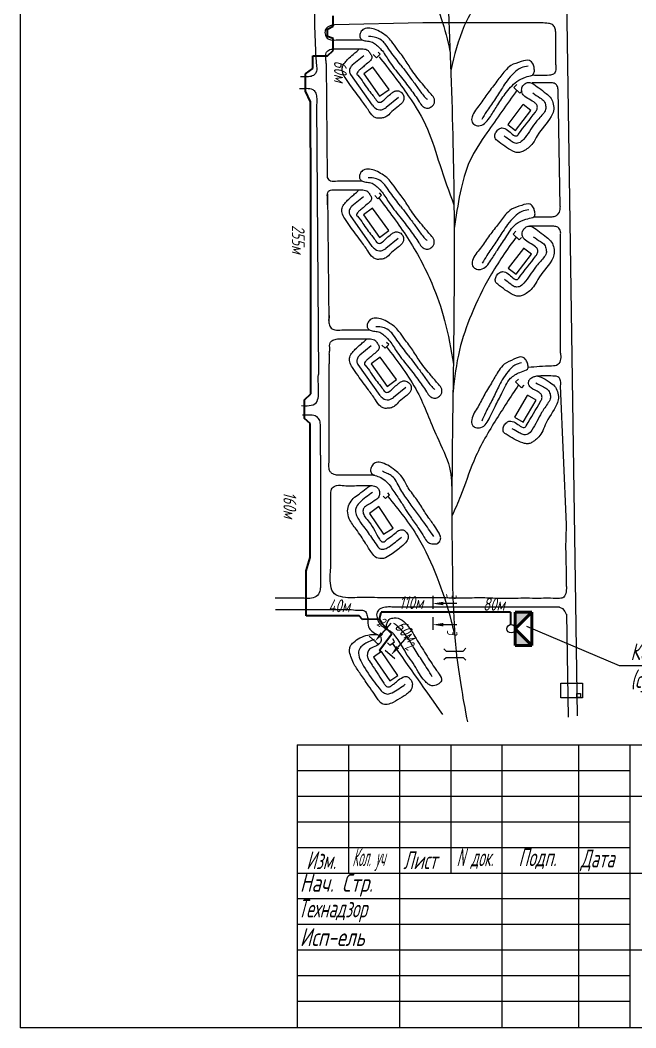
# Model space of a CAD drawing. Header units: millimetres. Extents: x 13096 to 18634, y -492 to 9335.
# Drawn here: x 16588 to 17075, y 902 to 1699 of the extents above; entities that cross this region are included whole.
import ezdxf
from ezdxf import colors
from ezdxf.entities.mleader import LeaderData, LeaderLine
from ezdxf.math import Vec2, Vec3

# ---------------------------------------------------------------- set-up
doc = ezdxf.new("R2010")
doc.units = ezdxf.units.MM
for name, color, linetype, lineweight in [('Линия выноска', 137, 'Continuous', 20), ('Линия связи (Вновь)', 3, 'Continuous', 60), ('Рамка толстая', 7, 'Continuous', 60), ('Строительный', 251, 'Continuous', 13), ('ТаБлица', 253, 'Continuous', 25), ('текст', 7, 'Continuous', 25), ('Щиты пульты (Вновь)', 5, 'Continuous', 50), ('Элемент эл. схем', 7, 'Continuous', 35)]:
    doc.layers.add(name, color=color, linetype=linetype, lineweight=lineweight)
doc.styles.add('Simplex', font='simplex.shx', dxfattribs={"width": 0.7, "oblique": 15})

# ---------------------------------------------------------------- blocks, each defined once
blk = doc.blocks.new('A$C4BB167BF')
at = {"layer": 'Щиты пульты (Вновь)', "true_color": 0xc7c8ca}
h = blk.add_hatch(color=9, dxfattribs=at)
h.paths.add_polyline_path([(0, 3), (0, 0), (3, 3)])
h.paths.add_polyline_path([(6, 3), (3, 3), (6, 0)])
at = {"layer": 'Щиты пульты (Вновь)', "color": 252, "true_color": 0x939598}
for p, q in [((0, 3), (0, 0)), ((6, 3), (0, 3)), ((0, 0), (3, 3)), ((3, 3), (6, 0)), ((6, 0), (6, 3)), ((0, 0), (6, 0))]:
    blk.add_line(p, q, dxfattribs=at)
blk = doc.blocks.new('_None')

msp = doc.modelspace()

# ---------------------------------------------------------------- linework, layer by layer
at = {"color": 18, "lineweight": 20, "true_color": 0x000000}
for p, q in [((17014.9455, 1234.7078), (17017.33537, 1233.53484)), ((17017.33537, 1233.53484), (17019.15046, 1231.11719)), ((17019.15046, 1231.11719), (17019.79634, 1230.16409)), ((17019.79634, 1230.16409), (17020.59295, 1228.62103)), ((16807.45924, 1125.59893), (17556.70924, 1125.59893)), ((16807.45924, 1125.59893), (16807.45924, 902.84893)), ((16847.95924, 1125.59893), (16847.95924, 1024.34893)), ((16888.45924, 1125.59893), (16888.45924, 902.84893)), ((16928.95924, 1125.59893), (16928.95924, 1024.34893)), ((16969.45924, 1125.59893), (16969.45924, 902.84893)), ((17030.20924, 1125.59893), (17030.20924, 902.84893)), ((17070.70924, 1125.59893), (17070.70924, 902.84893)), ((16807.45924, 1105.34893), (17070.70924, 1105.34893)), ((16807.45924, 1085.09893), (17070.70924, 1085.09893)), ((17070.70924, 1085.09893), (17556.70924, 1085.09893)), ((16807.45924, 1064.84893), (17070.70924, 1064.84893)), ((16807.45924, 1044.59893), (17070.70924, 1044.59893)), ((16807.45924, 1024.34893), (17556.70924, 1024.34893)), ((16807.45924, 1004.09893), (17070.70924, 1004.09893)), ((16807.45924, 983.84893), (17070.70924, 983.84893)), ((16807.45924, 963.59893), (17070.70924, 963.59893)), ((17070.70924, 963.59893), (17556.70924, 963.59893)), ((16807.45924, 943.34893), (17070.70924, 943.34893)), ((16807.45924, 923.09893), (17070.70924, 923.09893))]:
    msp.add_line(p, q, dxfattribs=at)
for points in [[(17016.07152, 1174.43143), (17033.11689, 1174.43143), (17033.11689, 1162.76083), (17016.01434, 1162.76083)], [(17028.72652, 1166.1872), (17031.79262, 1166.1872), (17031.79262, 1163.10409), (17028.72652, 1163.10409)]]:
    msp.add_lwpolyline(points, close=True, dxfattribs=at)
at = {"layer": 'Линия связи (Вновь)', "color": 18, "lineweight": 35, "true_color": 0x000000}
for p, q in [((16835.89679, 1693.94079), (16835.89679, 1702.30284)), ((16831.45613, 1691.5798), (16835.89679, 1693.94079)), ((16831.45613, 1685.94085), (16831.45613, 1691.5798)), ((16836.03423, 1684.27478), (16831.45613, 1685.94085)), ((16836.03423, 1674.65831), (16836.03423, 1684.27478)), ((16831.56199, 1670.67574), (16836.03423, 1674.65831)), ((16819.88628, 1670.67574), (16831.56199, 1670.67574)), ((16819.88628, 1660.45144), (16819.88628, 1670.67574)), ((16813.98079, 1656.26095), (16819.88628, 1660.45144)), ((16813.98079, 1642.53646), (16813.98079, 1656.26095)), ((16817.92317, 1634.19645), (16813.98079, 1642.53646)), ((16818.22897, 1561.75732), (16817.92317, 1634.19645)), ((16818.30713, 1403.17085), (16818.22897, 1561.75732)), ((16813.36451, 1398.66537), (16818.30713, 1403.17085)), ((16813.35424, 1383.8657), (16813.36451, 1398.66537)), ((16817.8109, 1379.75), (16813.35424, 1383.8657)), ((16817.76853, 1273.85954), (16817.8109, 1379.75)), ((16814.6639, 1263.18909), (16817.76853, 1273.85954)), ((16814.69895, 1227.61325), (16814.66258, 1263.22952)), ((16856.3933, 1227.63397), (16814.69895, 1227.61325)), ((16859.08747, 1224.91715), (16856.3933, 1227.63397)), ((16872.68556, 1225.09241), (16873.87503, 1230.60593)), ((16976.24799, 1230.60593), (16873.87503, 1230.60593)), ((16976.24799, 1230.60593), (16976.24799, 1220.77531)), ((16872.68556, 1225.09241), (16859.08747, 1224.91715)), ((16875.36621, 1220.92103), (16872.68556, 1225.09241)), ((16882.37302, 1213.46406), (16875.36621, 1220.92103)), ((16872.62529, 1200.55512), (16882.37302, 1213.46406)), ((16873.59421, 1199.09676), (16872.62529, 1200.55512))]:
    msp.add_line(p, q, dxfattribs=at)
at = {"layer": 'Рамка толстая', "color": 18, "lineweight": 20, "true_color": 0x000000}
for p in [(16588.23014, 2235.04559), (17556.85514, 901.92059)]:
    msp.add_line(p, (16588.23014, 901.92059), dxfattribs=at)
at = {"layer": 'Строительный', "color": 18, "lineweight": 20, "true_color": 0x000000}
for p, q in [((17014.44429, 2129.03271), (17028.98539, 1148.73754)), ((16906.86389, 1696.60777), (16837.05568, 1695.01974)), ((16992.97799, 1696.60777), (16906.86389, 1696.60777)), ((17012.11501, 1663.53005), (17012.11501, 1689.32856)), ((16873.10992, 1671.90789), (16871.47312, 1673.54469)), ((16860.19468, 1670.69613), (16851.09486, 1663.24133)), ((16867.71185, 1671.52099), (16870.21743, 1669.0154)), ((16870.21743, 1669.0154), (16873.10992, 1671.90789)), ((16830.40807, 1664.37971), (16831.30485, 1574.30008)), ((16867.18451, 1631.43418), (16849.82077, 1655.83041)), ((16979.01357, 1645.59087), (16981.21181, 1647.84379)), ((16983.66992, 1641.04753), (16979.01357, 1645.59087)), ((16985.56315, 1642.98786), (16983.66992, 1641.04753)), ((16997.27063, 1649.19394), (16993.37111, 1649.19394)), ((17015.44296, 1551.45995), (17013.8679, 1643.86487)), ((16887.62307, 1637.75185), (16877.90252, 1629.81319)), ((16822.87528, 1631.75409), (16824.21475, 1418.60723)), ((16874.17921, 1560.46961), (16872.54241, 1562.10641)), ((16831.4329, 1561.43809), (16832.4416, 1460.11718)), ((16859.93683, 1559.15965), (16850.83701, 1551.70484)), ((16868.78114, 1560.0827), (16871.28672, 1557.57712)), ((16871.28672, 1557.57712), (16874.17921, 1560.46961)), ((16866.92666, 1519.89769), (16849.56292, 1544.29393)), ((17008.28608, 1542.91444), (16994.38273, 1542.91444)), ((16978.34718, 1529.55897), (16980.54541, 1531.81188)), ((17010.58446, 1535.83465), (16991.34079, 1535.83465)), ((16887.36522, 1526.21536), (16877.64467, 1518.2767)), ((16983.00352, 1525.01563), (16978.34718, 1529.55897)), ((16984.89675, 1526.95595), (16983.00352, 1525.01563)), ((17015.88459, 1435.45285), (17015.88459, 1529.04132)), ((16879.88718, 1442.26194), (16878.25038, 1443.89874)), ((16832.69558, 1434.60513), (16832.77192, 1426.93733)), ((16866.0175, 1441.32828), (16856.91768, 1433.87347)), ((16874.48911, 1441.87504), (16876.99469, 1439.36945)), ((16876.99469, 1439.36945), (16879.88718, 1442.26194)), ((16832.77192, 1351.78004), (16832.77192, 1426.93733)), ((16873.00733, 1402.06632), (16855.64358, 1426.46255)), ((16980.30502, 1412.66263), (16982.50326, 1414.91555)), ((16984.96137, 1408.11929), (16980.30502, 1412.66263)), ((16893.44588, 1408.38399), (16883.72533, 1400.44533)), ((16986.8546, 1410.05961), (16984.96137, 1408.11929)), ((17020.6309, 1300.04965), (17015.88459, 1409.53234)), ((16825.78697, 1354.88734), (16825.78697, 1379.15394)), ((16825.78697, 1354.88734), (16825.78697, 1257.86472)), ((16880.61508, 1323.54035), (16877.46234, 1320.3876)), ((16880.61508, 1323.54035), (16879.09168, 1325.06376)), ((16834.00136, 1265.56035), (16834.00136, 1320.31003)), ((16877.46234, 1320.3876), (16875.57707, 1322.27288)), ((16790.30899, 1232.63618), (16850.27877, 1232.63618)), ((17014.9455, 1234.7078), (16882.25384, 1234.7078)), ((17020.6309, 1228.93257), (17021.83192, 1147.55116)), ((16878.85978, 1206.38053), (16880.68263, 1204.55768)), ((16880.68263, 1204.55768), (16884.44741, 1207.16139)), ((16884.44741, 1207.16139), (16883.24685, 1209.46216)), ((16923.5035, 1201.72117), (16925.30671, 1199.91796)), ((16925.30671, 1199.91796), (16938.86309, 1199.91796)), ((16938.86309, 1199.91796), (16941.00166, 1202.05653)), ((16923.5035, 1193.07899), (16925.30671, 1194.8822)), ((16925.30671, 1194.8822), (16938.86309, 1194.8822)), ((16938.86309, 1194.8822), (16941.00166, 1192.74364))]:
    msp.add_line(p, q, dxfattribs=at)
for points in [[(16867.22734, 1661.71026), (16860.3177, 1656.29262), (16872.73757, 1638.55425), (16880.25945, 1643.97188), (16867.22734, 1661.71026)], [(16986.03508, 1631.96735), (16974.08238, 1616.26909), (16980.33783, 1611.50617), (16992.47288, 1627.44393), (16986.21743, 1632.20685)], [(16866.96949, 1550.17377), (16860.05985, 1544.75614), (16872.47972, 1527.01776), (16880.0016, 1532.4354), (16866.96949, 1550.17377)], [(16986.45596, 1518.29384), (16974.50325, 1502.59558), (16980.7587, 1497.83266), (16992.89376, 1513.77042), (16986.63831, 1518.53333)], [(16873.05015, 1432.3424), (16866.14051, 1426.92476), (16878.56038, 1409.18639), (16886.08227, 1414.60402), (16873.05015, 1432.3424)], [(16989.54044, 1401.89693), (16979.52902, 1384.89475), (16986.30405, 1380.9054), (16996.46821, 1398.16696), (16989.69317, 1402.15631)], [(16872.13642, 1314.10262), (16864.76817, 1308.67853), (16875.78175, 1292.25127), (16883.38267, 1297.13296), (16872.13642, 1314.10262)], [(16874.20894, 1199.50532), (16867.74118, 1195.01806), (16880.76465, 1176.24654), (16887.05241, 1180.60891), (16874.20894, 1199.50532)]]:
    msp.add_lwpolyline(points, dxfattribs=at)
msp.add_open_spline([(16957.35763, 2178.2066), (16947.97059, 2164.0269), (16957.35763, 2178.2066), (16921.05825, 2112.42239), (16924.84024, 1979.54504), (16921.05263, 1807.36527), (16933.01431, 1609.31466), (16931.10014, 1415.48156), (16928.96739, 1281.54669), (16932.55392, 1194.5848), (16942.18774, 1143.90775), (16942.18774, 1143.90775), (16942.18774, 1143.90775), (16942.18774, 1143.90775), (16942.18774, 1143.90775), (16942.18774, 1143.90775), (16942.18774, 1143.90775), (16942.18774, 1143.90775), (16942.18774, 1143.90775)], degree=3, knots=[0, 0, 0, 0, 25.836333109, 49.871244762, 76.873917157, 116.334767859, 166.936096042, 211.721259242, 248.246118291, 257.850777941, 271.152471293, 282.284588503, 290.662390358, 305.749777897, 312.760031631, 324.633986925, 330.142951601, 332.123990533, 332.123990533, 332.123990533, 332.123990533], dxfattribs=at)
for points in [[(16871.31557, 1786.52364), (16892.77396, 1759.40316), (16909.83726, 1727.11688), (16921.48273, 1700.16791), (16928.38704, 1674.08059)], [(16979.98745, 1756.97194), (16958.8837, 1726.51757), (16939.65585, 1694.18909), (16928.95321, 1659.10443)], [(16821.10653, 1715.24251), (16822.81641, 1662.31545), (16822.34821, 1657.15467), (16820.2798, 1655.08625), (16816.46477, 1654.026), (16810.15976, 1654.026)], [(16837.05568, 1695.01974), (16833.49611, 1694.17892), (16830.03402, 1691.74002), (16829.59017, 1688.01514), (16831.32121, 1684.59039), (16834.16189, 1683.26008), (16839.53256, 1683.26008)], [(16904.08368, 1634.30756), (16897.12394, 1644.18204), (16888.89381, 1654.84979), (16879.98211, 1666.69979), (16874.01662, 1675.41033), (16871.01886, 1678.40809), (16867.85298, 1680.9633), (16864.07935, 1682.04335), (16860.09502, 1682.76996), (16857.71921, 1684.19998), (16856.99191, 1686.94847), (16857.71921, 1689.28626), (16860.22057, 1691.78762), (16865.05635, 1692.45351), (16869.86284, 1691.18984), (16875.03593, 1688.40332), (16878.70404, 1685.78121), (16882.10375, 1682.06988), (16886.66786, 1675.81529), (16893.04278, 1667.17179), (16898.92937, 1658.03284), (16907.64307, 1647.0065), (16913.45289, 1640.20154), (16916.00589, 1636.25707), (16915.69046, 1632.43644), (16913.56404, 1630.31001), (16910.55398, 1629.15535), (16907.39412, 1630.1868), (16905.385, 1632.24251), (16904.08368, 1634.30756)], [(17012.11501, 1689.32856), (17011.36237, 1692.75488), (17009.50429, 1695.22647), (17006.34015, 1696.21143), (17000.71663, 1696.60777), (16992.97799, 1696.60777)], [(16839.53256, 1683.26008), (16845.65656, 1683.26008), (16852.22479, 1683.26008), (16856.68181, 1683.26008), (16858.89223, 1683.26008)], [(16889.5172, 1663.15514), (16881.51886, 1673.8127), (16877.62972, 1679.23643), (16875.06943, 1682.19466), (16870.60798, 1684.80286), (16865.85606, 1685.73292), (16863.93862, 1685.73292)], [(16830.40807, 1664.37971), (16830.14381, 1668.11825), (16830.40807, 1672.9618), (16832.47648, 1675.03022), (16836.29151, 1676.09047), (16842.59652, 1676.09047)], [(16842.59652, 1676.09047), (16849.45165, 1676.09047), (16855.55518, 1676.09047), (16859.69254, 1676.09047), (16863.52317, 1674.80316), (16865.11248, 1672.56395), (16866.46112, 1670.07175), (16866.05361, 1667.58827), (16863.83383, 1665.36849), (16860.51127, 1662.55888), (16857.88464, 1660.29747), (16855.90539, 1658.50765), (16854.99254, 1657.16839), (16854.78141, 1656.04678), (16855.329, 1655.28929), (16859.77168, 1649.60336), (16863.04264, 1644.64769), (16866.75931, 1639.99403), (16869.34177, 1636.51069), (16870.49396, 1634.8679), (16871.77895, 1634.0612), (16873.40255, 1633.8617), (16874.29683, 1634.31275), (16875.935, 1635.53078), (16878.63197, 1638.12166), (16882.1724, 1641.01401), (16884.37286, 1642.5018), (16886.90671, 1642.9015), (16889.70729, 1641.7468), (16891.60868, 1639.21534), (16891.73817, 1635.91316), (16890.70972, 1633.60125), (16887.68096, 1630.81933), (16882.37779, 1626.58282), (16879.03653, 1623.24155), (16876.32379, 1621.71026), (16873.59862, 1621.27597), (16870.50712, 1621.27597), (16867.76466, 1622.6459), (16863.55186, 1628.00214), (16858.00572, 1635.85772), (16849.77396, 1647.07557), (16845.38284, 1653.40098), (16843.21453, 1658.07258), (16843.21453, 1661.73292), (16845.37398, 1665.35403), (16847.57558, 1667.92577)], [(16847.57558, 1667.92577), (16851.70163, 1671.69846), (16854.58452, 1674.1035), (16856.60459, 1676.12356)], [(16872.2419, 1669.88342), (16895.41344, 1639.01724), (16910.57758, 1612.54435), (16920.23239, 1584.57187), (16931.51176, 1552.75544)], [(16993.61777, 1655.22262), (16988.06292, 1653.64813), (16981.32485, 1650.20895), (16972.05787, 1640.48551), (16965.49669, 1630.67293), (16960.40299, 1622.64717), (16952.22724, 1615.36112), (16948.03543, 1616.00093), (16945.87845, 1618.15791), (16945.87845, 1622.40403), (16952.02773, 1632.04667), (16958.46088, 1641.17083), (16965.5668, 1650.4319), (16971.93947, 1658.69711), (16976.6357, 1662.9054), (16984.72822, 1665.98812), (16991.30704, 1666.8606), (16994.15846, 1664.00918), (16995.0331, 1660.81148), (16995.0331, 1657.78692), (16993.61777, 1655.22262)], [(16851.09486, 1663.24133), (16849.60129, 1661.31714), (16848.82608, 1658.42777), (16849.82077, 1655.83041)], [(16889.5172, 1663.15514), (16898.32329, 1651.58319), (16903.30235, 1644.71384), (16908.83464, 1637.60763), (16910.33559, 1636.10668)], [(16990.33468, 1662.43289), (16984.68692, 1661.10082), (16978.96901, 1656.92629), (16973.55479, 1650.76433), (16969.81615, 1645.3657), (16963.51397, 1635.64423), (16957.22734, 1626.43191), (16953.50756, 1620.20466)], [(17012.11501, 1663.53005), (17012.11501, 1659.4167), (17010.32523, 1656.16967), (17007.14283, 1655.22262), (16993.61777, 1655.22262)], [(16993.37111, 1648.98224), (16989.70153, 1649.45547), (16987.06567, 1648.00522), (16985.32128, 1645.21791), (16985.32128, 1641.69018), (16986.71381, 1639.30524), (16995.76529, 1633.2435), (16997.29873, 1631.19983), (16997.29873, 1628.48287), (16995.93897, 1626.14908), (16982.4146, 1608.41209), (16981.41059, 1607.40808), (16979.78036, 1607.40808), (16975.96452, 1610.24014), (16971.7733, 1613.16213), (16969.77433, 1613.62299), (16967.34482, 1612.85489), (16964.81599, 1610.32606), (16963.79997, 1607.46986), (16964.32276, 1605.01193), (16965.73674, 1603.59795), (16978.04527, 1595.25285), (16980.80785, 1594.22886), (16983.50281, 1594.22886), (16986.45647, 1595.24121), (16990.12161, 1597.65361), (16993.98359, 1601.51559), (16997.46883, 1607.40743), (17008.43786, 1622.56366), (17010.24119, 1626.95734), (17010.14213, 1632.34558), (17008.3849, 1636.87796), (17004.42468, 1640.83818), (16998.72162, 1645.18504), (16993.37111, 1648.98224)], [(16809.17926, 1644.72446), (16814.90307, 1644.87255), (16819.74662, 1643.94254), (16821.81503, 1641.87412), (16822.87528, 1638.0591), (16822.87528, 1631.75409)], [(16981.34174, 1643.3192), (16957.62043, 1609.79723), (16944.19521, 1587.60329), (16936.48972, 1562.34413), (16931.63284, 1534.00993)], [(17013.8679, 1643.86487), (17013.0302, 1647.0327), (17010.94176, 1648.86326), (17007.90359, 1649.19394), (16997.27063, 1649.19394)], [(16993.87374, 1641.19226), (16999.5258, 1637.39476), (17002.79804, 1634.68698), (17004.08711, 1631.18668), (17004.08711, 1628.13283), (17001.87435, 1624.46743), (16995.69145, 1617.21976), (16986.44897, 1604.46124), (16982.83895, 1601.68356), (16979.1072, 1601.68356), (16976.15976, 1603.55726), (16971.16855, 1607.28547)], [(16867.18451, 1631.43418), (16869.39407, 1629.15014), (16874.07715, 1627.9195), (16877.90252, 1629.81319)], [(16831.21398, 1583.42766), (16831.22332, 1582.49), (16831.24279, 1580.53397), (16831.27314, 1577.48536), (16831.30485, 1574.30008), (16833.90404, 1571.7236), (16839.27471, 1571.7236)], [(16903.82583, 1522.77108), (16896.86609, 1532.64555), (16888.63597, 1543.3133), (16879.72426, 1555.1633), (16873.75877, 1563.87385), (16870.76101, 1566.87161), (16867.59513, 1569.42681), (16863.8215, 1570.50687), (16859.83718, 1571.23348), (16857.46136, 1572.6635), (16856.73407, 1575.41198), (16857.46136, 1577.74977), (16859.96272, 1580.25113), (16864.79851, 1580.91703), (16869.60499, 1579.65336), (16874.77808, 1576.86684), (16878.44619, 1574.24472), (16881.84591, 1570.5334), (16886.41002, 1564.2788), (16892.78493, 1555.63531), (16898.67152, 1546.49635), (16907.38523, 1535.47001), (16913.19504, 1528.66505), (16915.74804, 1524.72058), (16915.43261, 1520.89995), (16913.30619, 1518.77353), (16910.29613, 1517.61887), (16907.13627, 1518.65032), (16905.12715, 1520.70602), (16903.82583, 1522.77108)], [(16839.27471, 1571.7236), (16845.39871, 1571.7236), (16851.96695, 1571.7236), (16856.42396, 1571.7236), (16858.63439, 1571.7236)], [(16889.25935, 1551.61866), (16881.26101, 1562.27621), (16877.37187, 1567.69994), (16874.81158, 1570.65817), (16870.35013, 1573.26637), (16865.59821, 1574.19644), (16863.68077, 1574.19644)], [(16831.51833, 1552.85685), (16831.48109, 1556.59765), (16831.4329, 1561.43809), (16832.21863, 1563.49373), (16836.03366, 1564.55398), (16842.33867, 1564.55398)], [(16842.33867, 1564.55398), (16849.1938, 1564.55398), (16855.29733, 1564.55398), (16859.43469, 1564.55398), (16863.26533, 1563.26668), (16864.85463, 1561.02747), (16866.20327, 1558.53527), (16865.79576, 1556.05179), (16863.57599, 1553.83201), (16860.25343, 1551.02239), (16857.6268, 1548.76098), (16855.64754, 1546.97117), (16854.73469, 1545.6319), (16854.52356, 1544.5103), (16855.07115, 1543.75281), (16859.51383, 1538.06688), (16862.7848, 1533.1112), (16866.50147, 1528.45754), (16869.08392, 1524.9742), (16870.23611, 1523.33141), (16871.5211, 1522.52472), (16873.1447, 1522.32521), (16874.03899, 1522.77627), (16875.67715, 1523.99429), (16878.37412, 1526.58518), (16881.91455, 1529.47753), (16884.11501, 1530.96531), (16886.64886, 1531.36502), (16889.44945, 1530.21032), (16891.35083, 1527.67885), (16891.48032, 1524.37667), (16890.45188, 1522.06476), (16887.42311, 1519.28284), (16882.11994, 1515.04633), (16878.77868, 1511.70507), (16876.06594, 1510.17378), (16873.34078, 1509.73948), (16870.24928, 1509.73948), (16867.50681, 1511.10941), (16863.29401, 1516.46566), (16857.74787, 1524.32124), (16849.51611, 1535.53909), (16845.12499, 1541.86449), (16842.95668, 1546.5361), (16842.95668, 1550.19643), (16845.11613, 1553.81755), (16847.31773, 1556.38929)], [(16847.31773, 1556.38929), (16851.44378, 1560.16198), (16854.32667, 1562.56701), (16856.34674, 1564.58708)], [(16871.98405, 1558.34694), (16894.71339, 1526.70222), (16913.95776, 1490.76157), (16924.09235, 1461.35917), (16931.05851, 1426.84095)], [(16994.03865, 1542.63928), (16988.4838, 1541.40276), (16980.6655, 1537.61566), (16972.47874, 1526.812), (16965.91757, 1516.99942), (16960.82387, 1508.97366), (16952.64812, 1501.68761), (16948.45631, 1502.32742), (16946.29933, 1504.48439), (16946.29933, 1508.73051), (16952.44861, 1518.37316), (16958.88176, 1527.49732), (16965.98767, 1536.75839), (16972.36034, 1545.0236), (16977.05657, 1549.23189), (16985.1491, 1552.31461), (16991.72791, 1553.18709), (16994.57933, 1550.33567), (16995.45398, 1547.13797), (16995.45398, 1544.11341), (16994.03865, 1542.63928)], [(16850.83701, 1551.70484), (16849.34344, 1549.78066), (16848.56823, 1546.89128), (16849.56292, 1544.29393)], [(16889.25935, 1551.61866), (16898.06544, 1540.0467), (16903.0445, 1533.17736), (16908.57679, 1526.07114), (16910.07774, 1524.5702)], [(16990.75556, 1548.75938), (16985.10779, 1547.4273), (16979.38989, 1543.25278), (16973.97567, 1537.09082), (16970.23702, 1531.69219), (16963.93485, 1521.97071), (16957.64821, 1512.7584), (16953.92844, 1506.53114)], [(17015.44296, 1551.45995), (17014.65103, 1546.84162), (17011.39405, 1543.58464), (17008.28608, 1542.91444)], [(16993.79199, 1535.30873), (16990.12241, 1535.78196), (16987.48655, 1534.33171), (16985.74215, 1531.5444), (16985.74215, 1528.01667), (16987.13469, 1525.63173), (16996.18617, 1519.56999), (16997.71961, 1517.52632), (16997.71961, 1514.80936), (16996.35985, 1512.47557), (16982.83548, 1494.73858), (16981.83147, 1493.73456), (16980.20124, 1493.73456), (16976.38539, 1496.56663), (16972.19417, 1499.48861), (16970.1952, 1499.94948), (16967.76569, 1499.18138), (16965.23687, 1496.65255), (16964.22084, 1493.79635), (16964.74363, 1491.33842), (16966.15762, 1489.92444), (16978.46614, 1481.57933), (16981.22873, 1480.55535), (16983.92368, 1480.55535), (16986.87735, 1481.56769), (16990.54248, 1483.9801), (16994.40447, 1487.84208), (16997.8897, 1493.73391), (17008.85874, 1508.89014), (17010.66206, 1513.28383), (17010.563, 1518.67207), (17008.80578, 1523.20445), (17004.84555, 1527.16467), (16999.14249, 1531.51153), (16993.79199, 1535.30873)], [(17015.88459, 1529.04132), (17015.88459, 1531.67613), (17013.72802, 1534.98506), (17010.58446, 1535.83465)], [(16980.67535, 1527.2873), (16960.09902, 1496.27166), (16945.2985, 1465.97732), (16935.9128, 1437.84685), (16930.77831, 1404.67314)], [(16994.29462, 1527.51875), (16999.94668, 1523.72125), (17003.21892, 1521.01346), (17004.50799, 1517.51317), (17004.50799, 1514.45932), (17002.29523, 1510.79391), (16996.11232, 1503.54625), (16986.86985, 1490.78773), (16983.25983, 1488.01004), (16979.52808, 1488.01004), (16976.58063, 1489.88375), (16971.58943, 1493.61196)], [(16866.92666, 1519.89769), (16869.13622, 1517.61365), (16873.8193, 1516.38301), (16877.64467, 1518.2767)], [(16832.57235, 1465.62517), (16832.75583, 1464.78435), (16832.45004, 1462.34545), (16832.73006, 1458.62058), (16834.46109, 1455.19583), (16837.30178, 1453.86551), (16842.67244, 1453.86551)], [(16909.90649, 1404.9397), (16902.94675, 1414.81418), (16894.71663, 1425.48193), (16885.80492, 1437.33193), (16879.83944, 1446.04247), (16876.84168, 1449.04023), (16873.67579, 1451.59544), (16869.90216, 1452.67549), (16865.91784, 1453.4021), (16863.54203, 1454.83213), (16862.81473, 1457.58061), (16863.54203, 1459.9184), (16866.04339, 1462.41976), (16870.87917, 1463.08565), (16875.68566, 1461.82199), (16880.85874, 1459.03547), (16884.52686, 1456.41335), (16887.92657, 1452.70203), (16892.49068, 1446.44743), (16898.86559, 1437.80393), (16904.75218, 1428.66498), (16913.46589, 1417.63864), (16919.2757, 1410.83368), (16921.82871, 1406.88921), (16921.51328, 1403.06858), (16919.38685, 1400.94216), (16916.37679, 1399.78749), (16913.21693, 1400.81895), (16911.20782, 1402.87465), (16909.90649, 1404.9397)], [(16842.67244, 1453.86551), (16851.47937, 1453.89222), (16858.04761, 1453.89222), (16862.50463, 1453.89222), (16864.71505, 1453.89222)], [(16895.34002, 1433.78728), (16887.34167, 1444.44484), (16883.45254, 1449.86857), (16880.89224, 1452.8268), (16876.4308, 1455.435), (16871.67887, 1456.36506), (16869.76143, 1456.36506)], [(16832.69558, 1434.60513), (16833.2837, 1438.72369), (16833.54795, 1443.56724), (16835.61637, 1445.63565), (16839.4314, 1446.6959), (16845.73641, 1446.6959)], [(16845.73641, 1446.6959), (16855.27447, 1446.72261), (16861.378, 1446.72261), (16865.51535, 1446.72261), (16869.34599, 1445.4353), (16870.93529, 1443.19609), (16872.28394, 1440.7039), (16871.87643, 1438.22041), (16869.65665, 1436.00064), (16866.33409, 1433.19102), (16863.70746, 1430.92961), (16861.72821, 1429.1398), (16860.81535, 1427.80053), (16860.60423, 1426.67893), (16861.15181, 1425.92143), (16865.5945, 1420.23551), (16868.86546, 1415.27983), (16872.58213, 1410.62617), (16875.16458, 1407.14283), (16876.31678, 1405.50004), (16877.60176, 1404.69334), (16879.22536, 1404.49384), (16880.11965, 1404.94489), (16881.75781, 1406.16292), (16884.45479, 1408.75381), (16887.99522, 1411.64615), (16890.19567, 1413.13394), (16892.72953, 1413.53365), (16895.53011, 1412.37894), (16897.4315, 1409.84748), (16897.56098, 1406.5453), (16896.53254, 1404.23339), (16893.50378, 1401.45147), (16888.20061, 1397.21496), (16884.85934, 1393.8737), (16882.14661, 1392.34241), (16879.42144, 1391.90811), (16876.32994, 1391.90811), (16873.58747, 1393.27804), (16869.37467, 1398.63428), (16863.82854, 1406.48987), (16855.59678, 1417.70771), (16851.20565, 1424.03312), (16849.03735, 1428.70473), (16849.03735, 1432.36506), (16851.19679, 1435.98618), (16853.39839, 1438.55792)], [(16853.39839, 1438.55792), (16857.52444, 1442.3306), (16860.40734, 1444.73564), (16862.4274, 1446.75571)], [(16878.06471, 1440.51557), (16902.50216, 1404.89462), (16918.12612, 1369.27368), (16927.94534, 1345.02206), (16929.908, 1323.18774)], [(17015.88459, 1435.45285), (17015.88459, 1430.82362), (17013.8239, 1426.3912), (17008.79574, 1425.2831), (16990.33747, 1424.17932)], [(16856.91768, 1433.87347), (16855.4241, 1431.94929), (16854.64889, 1429.05991), (16855.64358, 1426.46255)], [(16895.34002, 1433.78728), (16904.14611, 1422.21533), (16909.12516, 1415.34599), (16914.65746, 1408.23977), (16916.15841, 1406.73882)], [(16989.01094, 1422.14256), (16983.6414, 1420.25751), (16976.32609, 1415.57199), (16969.47506, 1403.87561), (16964.12094, 1393.35566), (16960.01257, 1384.78362), (16952.7563, 1376.58143), (16948.51823, 1376.7208), (16946.1212, 1378.60743), (16945.61882, 1382.82372), (16950.58405, 1393.12619), (16955.89249, 1402.94739), (16961.85278, 1412.98414), (16967.2028, 1421.94528), (16971.36814, 1426.67965), (16979.0391, 1430.69818), (16985.46848, 1432.34289), (16988.63723, 1429.84886), (16989.88407, 1426.77711), (16990.24192, 1423.77379), (16989.01094, 1422.14256)], [(16985.02681, 1427.83124), (16979.57632, 1425.84031), (16974.39248, 1421.0186), (16969.74534, 1414.25933), (16966.67169, 1408.45629), (16961.56397, 1398.05746), (16956.41144, 1388.16605), (16953.45457, 1381.54243)], [(16810.88388, 1393.96964), (16817.03253, 1393.96964), (16822.46317, 1396.27818), (16824.21475, 1401.19985), (16824.21475, 1411.06068), (16824.21475, 1418.60723)], [(16997.07285, 1417.39925), (16994.18563, 1416.62242), (16991.62195, 1414.98841), (16990.54389, 1412.46376), (16990.7351, 1410.47704), (16992.50735, 1408.03196), (16999.05133, 1404.31533), (17000.81579, 1402.46745), (17001.13724, 1399.76957), (17000.06315, 1397.2913), (16988.73232, 1378.07875), (16987.85414, 1376.96301), (16986.23536, 1376.77013), (16982.11125, 1379.13083), (16977.60376, 1381.53641), (16975.5643, 1381.75753), (16973.24273, 1380.70738), (16971.03087, 1377.89712), (16970.35991, 1374.94077), (16971.16983, 1372.56196), (16972.74118, 1371.3252), (16985.9506, 1364.49499), (16988.81493, 1363.80505), (16991.49095, 1364.1239), (16994.3041, 1365.47859), (16997.65807, 1368.30769), (17001.036, 1372.59948), (17003.79967, 1378.86228), (17012.89846, 1395.20985), (17014.16928, 1399.78603), (17013.43342, 1405.1247), (17011.15228, 1409.41735), (17006.75133, 1412.8812), (17000.57403, 1416.52278), (16997.07285, 1417.39925)], [(16996.23261, 1411.98447), (17002.29427, 1408.88236), (17005.86389, 1406.58075), (17007.55804, 1403.25755), (17007.91936, 1400.22515), (17006.15581, 1396.32369), (17000.87383, 1388.3954), (16993.20579, 1374.63299), (16989.94977, 1371.44769), (16986.24423, 1371.00617), (16983.0958, 1372.51799), (16977.69855, 1375.62948)], [(17015.88459, 1409.53234), (17015.88459, 1413.58816), (17014.59266, 1416.22941), (17009.82354, 1417.36878), (16997.22673, 1417.36878)], [(16982.6332, 1410.39096), (16964.12069, 1381.69641), (16947.12467, 1350.04126), (16936.76036, 1322.36207), (16929.87798, 1306.83371)], [(16873.00733, 1402.06632), (16875.21688, 1399.78228), (16879.89997, 1398.55164), (16883.72533, 1400.44533)], [(16825.78697, 1379.15394), (16824.90897, 1383.08058), (16822.56156, 1385.42799), (16818.32111, 1386.37138), (16811.59911, 1386.37138)], [(16868.57165, 1338.92814), (16859.17941, 1338.92814), (16845.98447, 1338.92814), (16840.18887, 1338.92814), (16836.86235, 1339.39409), (16834.41596, 1340.80705), (16833.15456, 1342.6401), (16832.61902, 1346.53532), (16832.77192, 1351.78004)], [(16917.82336, 1284.71354), (16913.89523, 1284.71354), (16910.52514, 1286.33488), (16907.81585, 1290.09789), (16903.78495, 1296.50162), (16897.82403, 1304.97315), (16893.79313, 1310.91476), (16889.29237, 1318.26266), (16883.13397, 1327.13637), (16880.29252, 1331.49355), (16877.11112, 1334.67495), (16872.33462, 1337.65007), (16867.98746, 1339.09987), (16866.3013, 1340.39939), (16865.56143, 1343.11748), (16866.99972, 1346.8661), (16870.08046, 1349.03904), (16874.81619, 1348.66135), (16880.42621, 1346.00457), (16886.16375, 1341.92611), (16889.61116, 1338.60094), (16893.16422, 1332.90795), (16895.3135, 1328.94098), (16898.70137, 1324.24612), (16905.32169, 1314.85341), (16911.03177, 1305.84683), (16916.20483, 1298.8334), (16919.71322, 1293.10566), (16920.96348, 1289.94049), (16920.70143, 1287.45597), (16919.60925, 1285.85642), (16918.47706, 1284.89899), (16917.82336, 1284.71354)], [(16915.59931, 1290.4748), (16907.33605, 1302.17002), (16901.06133, 1310.6767), (16894.38071, 1320.06115), (16888.12881, 1329.95017), (16885.05, 1335.48594), (16881.81217, 1338.72378), (16878.57144, 1340.36441), (16874.84869, 1342.00667)], [(16834.00136, 1320.31003), (16834.00136, 1324.14906), (16835.19776, 1328.81973), (16838.66867, 1330.73047), (16844.54797, 1330.73047), (16855.75894, 1330.73047), (16862.12285, 1330.73047), (16866.83823, 1330.69085)], [(16862.15325, 1328.51768), (16856.39999, 1324.05467), (16851.88279, 1320.50671), (16848.65614, 1315.90831), (16847.37055, 1310.72018), (16848.69919, 1304.46257), (16854.13208, 1296.20717), (16861.57622, 1285.11718), (16866.44825, 1277.59297), (16870.3457, 1273.69553), (16875.70199, 1273.15686), (16881.41716, 1275.95422), (16889.83453, 1282.36883), (16893.97318, 1286.50749), (16895.31948, 1290.18092), (16893.95802, 1293.6048), (16890.39005, 1295.85613), (16886.90738, 1294.59796), (16882.59424, 1291.11264), (16877.89562, 1287.59902), (16876.24488, 1286.36865), (16874.56052, 1286.36865), (16872.51334, 1288.42021), (16868.80618, 1294.9475), (16864.55333, 1301.73384), (16861.06058, 1306.11591), (16859.57019, 1309.55472), (16859.57019, 1311.3819), (16860.81849, 1313.67311), (16863.98383, 1315.83184), (16869.81937, 1319.58389), (16871.97826, 1321.74278), (16872.56671, 1326.13112), (16871.39779, 1328.71241), (16868.76683, 1330.32825), (16866.56894, 1330.68502), (16864.61811, 1330.17457), (16862.15325, 1328.51768)], [(16867.09881, 1325.3133), (16856.74761, 1317.07384), (16853.83846, 1312.71572), (16853.83846, 1308.97834), (16855.37359, 1305.03648), (16859.93687, 1298.353), (16867.18189, 1288.39089), (16870.78849, 1283.02442), (16873.05163, 1280.76128), (16876.92512, 1280.76128), (16880.20624, 1282.40828), (16889.98087, 1290.02701)], [(16879.30372, 1322.22899), (16903.20042, 1289.47151), (16917.97102, 1258.58566), (16929.36828, 1223.5135), (16932.1917, 1211.63384)], [(17020.6309, 1250.83589), (17020.42062, 1268.64958), (17020.17855, 1282.08732), (17020.6309, 1300.04965)], [(17020.6309, 1250.83589), (17017.56741, 1242.00854), (17014.27684, 1241.47547), (17005.89963, 1241.65353), (16998.59185, 1241.47547), (16988.78874, 1241.65353), (16980.23325, 1241.50964), (16968.63736, 1241.39187), (16955.9301, 1241.85787), (16942.73945, 1241.74137), (16934.05652, 1241.62486), (16925.40466, 1241.85787), (16912.39761, 1241.85787), (16896.76589, 1241.85787), (16875.53646, 1241.94528), (16856.95742, 1242.16217), (16841.80627, 1242.93179), (16836.95672, 1245.23513), (16834.00136, 1251.66819), (16833.59968, 1259.1332), (16834.00136, 1265.56035)], [(16825.78697, 1257.86472), (16825.95275, 1251.80835), (16825.58704, 1248.37498), (16823.42924, 1243.81283), (16818.84608, 1241.64098), (16812.86428, 1241.64098), (16800.13814, 1241.64098), (16790.03411, 1241.64098)], [(16850.27877, 1232.63618), (16857.14571, 1232.1652), (16860.8125, 1231.71252), (16862.70984, 1228.56119), (16863.35356, 1224.98904), (16863.92193, 1218.97993), (16870.90273, 1212.86895)], [(16882.25384, 1234.7078), (16878.73745, 1234.7078), (16873.68631, 1233.59871), (16870.65137, 1230.56377), (16870.65137, 1226.28432), (16872.26744, 1222.08845), (16879.39456, 1216.4128)], [(16878.12899, 1219.62089), (16878.87864, 1217.33417), (16882.44089, 1214.57162), (16884.7587, 1212.25382), (16888.13573, 1207.42522), (16891.52971, 1201.93649), (16895.68969, 1195.03239), (16900.37349, 1188.53079), (16904.19063, 1181.84671), (16908.38264, 1176.45057), (16911.05006, 1173.78315), (16913.90124, 1172.47371), (16918.60562, 1173.37753), (16921.5444, 1176.31631), (16919.82695, 1181.6928), (16917.16083, 1185.39448), (16913.24082, 1191.23347), (16909.23032, 1197.43244), (16905.4209, 1203.5807), (16901.51401, 1209.86636), (16897.94191, 1215.79507), (16894.798, 1220.1987), (16891.86831, 1223.12839), (16885.80577, 1226.13922), (16882.40313, 1225.87257), (16880.89053, 1225.42411), (16879.76585, 1224.12448), (16878.84523, 1222.61688), (16878.4289, 1221.36922), (16878.12899, 1219.62089)], [(16914.3805, 1179.49973), (16906.64217, 1191.8245), (16899.90696, 1202.14637), (16894.51494, 1210.90076), (16889.97672, 1216.31214), (16885.93287, 1220.27642), (16884.05611, 1221.7919)], [(16870.90273, 1212.86895), (16868.81814, 1213.07387), (16867.31373, 1213.07387), (16863.45025, 1212.5274), (16857.08905, 1210.21305), (16852.08201, 1206.73319), (16849.46302, 1203.51026), (16848.89033, 1200.47356), (16850.01032, 1195.48139), (16852.09609, 1190.2973), (16856.96064, 1182.62934), (16862.82225, 1174.08499), (16867.54938, 1167.40186), (16871.57373, 1161.31685), (16874.62517, 1158.26541), (16878.64953, 1157.66828), (16883.49989, 1159.32154), (16890.41512, 1163.43017), (16897.03937, 1168.56439), (16898.57802, 1172.88582), (16897.93795, 1176.36288), (16896.17708, 1178.46198), (16894.17925, 1179.71718), (16891.17465, 1179.2028), (16886.7154, 1176.16305), (16883.64904, 1173.71536), (16881.75053, 1172.30885), (16880.46047, 1171.58037), (16878.94604, 1171.58037), (16877.56794, 1172.50107), (16875.98875, 1174.53766), (16871.72057, 1180.95277), (16867.45391, 1187.64572), (16864.39831, 1192.32368), (16863.0278, 1195.1355), (16863.0278, 1197.55544), (16863.94007, 1200.44681), (16867.56162, 1203.00728), (16872.37462, 1205.49009), (16873.95104, 1208.14082), (16873.78957, 1210.24529), (16873.35337, 1211.48602), (16871.90214, 1212.45908), (16870.90273, 1212.86895)], [(16868.46096, 1208.95207), (16859.89912, 1204.91343), (16857.36736, 1202.38167), (16855.98856, 1198.16523), (16857.85722, 1192.02543), (16867.37508, 1176.80308), (16872.26326, 1170.41005), (16875.68588, 1166.98743), (16878.97275, 1165.91376), (16882.58655, 1166.97197), (16892.9918, 1173.63251)], [(16882.73274, 1206.02725), (16922.39047, 1149.79368)]]:
    msp.add_spline(points, degree=3, dxfattribs=at)
at = {"layer": 'Щиты пульты (Вновь)', "color": 18, "lineweight": 20, "true_color": 0x000000}
msp.add_circle((16976.74516, 1217.50539), 3.3075, dxfattribs=at)
at = {"layer": 'Элемент эл. схем', "color": 18, "lineweight": 20, "true_color": 0x000000}
for p, q in [((16914.75356, 1243.4402), (16914.76857, 1233.31695)), ((16933.77995, 1237.47014), (16923.01244, 1237.45417)), ((16881.4921, 1221.98289), (16874.43839, 1213.8475)), ((16914.77836, 1226.71695), (16914.79337, 1216.59369)), ((16933.80475, 1220.74689), (16923.03724, 1220.73092)), ((16864.5019, 1211.54363), (16872.15053, 1204.91197)), ((16894.12736, 1211.02762), (16887.07365, 1202.89223)), ((16877.13716, 1200.58836), (16884.78579, 1193.9567))]:
    msp.add_line(p, q, dxfattribs=at)
for points in [[(16923.01041, 1238.82917), (16923.01448, 1236.07918), (16914.76245, 1237.44194)], [(16923.0352, 1222.10592), (16923.03928, 1219.35592), (16914.78725, 1220.71869)], [(16873.39951, 1214.74825), (16875.47727, 1212.94675), (16869.03389, 1207.61422)], [(16886.03477, 1203.79298), (16888.11253, 1201.99148), (16881.66915, 1196.65895)]]:
    msp.add_solid(points, dxfattribs=at)

# ---------------------------------------------------------------- block references
at = {"color": 18, "lineweight": 20, "true_color": 0x000000, "xscale": 4.41, "yscale": 4.41, "zscale": 4.41, "rotation": 90}
msp.add_blockref('A$C4BB167BF', (16993.28253, 1204.27559), dxfattribs=at)

# ---------------------------------------------------------------- texts
at = {"color": 18, "lineweight": 20, "true_color": 0x000000, "style": 'Simplex', "oblique": 15}
for s, width, p in [('N', 0.5, (16933.53115, 1029.74893)), ('Подп.', 0.6, (16982.53131, 1029.74893)), ('Изм.', 0.6, (16814.65881, 1027.38643)), ('Кол. уч', 0.4, (16851.01318, 1029.74893)), ('Лист', 0.6, (16891.33361, 1027.38643)), ('док.', 0.5, (16944.80521, 1029.74893)), ('Дата', 0.6, (17031.73491, 1028.73643)), ('Нач. Стр.', 0.7, (16809.61924, 1009.49893)), ('Технадзор', 0.6, (16808.26924, 989.24893)), ('Исп-ель', 0.7, (16809.61924, 966.63643))]:
    msp.add_text(s, height=14.175, dxfattribs=dict(at, width=width)).set_placement(p)
at = {"layer": 'ТаБлица', "color": 18, "lineweight": 20, "true_color": 0x000000, "char_height": 10.164, "width": 275.88, "attachment_point": 5, "style": 'Simplex'}
for s, insert, rotation in [('60м', (16841.6807, 1658.29094), 270), ('255м', (16808.35257, 1525.60605), 270), ('160м', (16801.66984, 1315.44167), 270), ('60м', (16893.39508, 1215.74441), 312.01622166)]:
    msp.add_mtext(s, dxfattribs=dict(at, insert=insert, rotation=rotation))
for s, insert in [('110м', (16897.61207, 1238.21303)), ('40м', (16840.58906, 1235.68749)), ('80м', (16963.08185, 1236.87082))]:
    msp.add_mtext(s, dxfattribs=dict(at, insert=insert))
at = {"layer": 'текст', "color": 18, "lineweight": 20, "true_color": 0x000000, "char_height": 11.55, "attachment_point": 5, "style": 'Simplex'}
for s, insert, rotation in [('{\\H0.7x;3}', (16929.46847, 1243.92326), 277.50996044), ('{\\H0.7x;2}', (16873.79348, 1222.96416), 326.4984166), ('{\\H0.7x;3}', (16930.03646, 1214.9229), 277.50996044), ('{\\H0.7x;2}', (16896.04922, 1204.36239), 326.4984166)]:
    msp.add_mtext_dynamic_manual_height_columns(s, width=8.7102084, gutter_width=15, heights=[0], dxfattribs=dict(at, insert=insert, rotation=rotation))

# ---------------------------------------------------------------- leaders
at = {"layer": 'Линия выноска', "color": 18, "lineweight": 20, "true_color": 0x000000}
ml = msp.add_multileader_mtext('Standard', dxfattribs=at)
ml.set_content('Лента\\Pсигнальная', color=2, style='Simplex')
ml.set_leader_properties()
ml.set_arrow_properties(name='NONE')
ml.build(insert=Vec2(0, 0))
ml.multileader.update_dxf_attribs({"text_left_attachment_type": 6, "text_right_attachment_type": 6, "dogleg_length": 0, "arrow_head_size": 12.32})
ctx = ml.context
ctx.base_point, ctx.char_height, ctx.arrow_head_size, ctx.landing_gap_size, ctx.plane_origin = Vec3(17076.74696, 1553.73457), 9.24, 12.32, 6.16, Vec3(16836.29376, 1507.98386)
ctx.left_attachment, ctx.right_attachment, ctx.text_align_type = 6, 6, 2
notes = []
notes.append((ctx, [(1, (1, 1, 0), (17143.95583, 1553.73457), (-1, 0), 0, [(0, [(17172.43903, 1536.21577)], 0, [])])]))
ctx.mtext.insert, ctx.mtext.alignment, ctx.mtext.flow_direction = Vec3(17137.79583, 1564.82257), 3, 5
ml = msp.add_multileader_mtext('Standard', dxfattribs=at)
ml.set_content('КС20/2\\P(сущ.)', color=2, style='Simplex')
ml.set_leader_properties()
ml.set_arrow_properties(name='NONE')
ml.build(insert=Vec2(0, 0))
ml.multileader.update_dxf_attribs({"text_left_attachment_type": 6, "text_right_attachment_type": 6, "dogleg_length": 0, "arrow_head_size": 17.64})
ctx = ml.context
ctx.base_point, ctx.char_height, ctx.arrow_head_size, ctx.landing_gap_size, ctx.plane_origin = Vec3(17062.3896, 1188.38072), 13.23, 17.64, 8.82, Vec3(17196.68008, 1054.89055)
ctx.left_attachment, ctx.right_attachment = 6, 6
notes.append((ctx, [(0, (1, 1, 0), (17062.3896, 1188.38072), (1, 0), 0, [(0, [(16989.05002, 1219.55981)], 0, [])])]))
ctx.mtext.insert, ctx.mtext.flow_direction = Vec3(17071.2096, 1206.02072), 5
for ctx, leaders in notes:
    for number, flags, end, landing, length, lines in leaders:
        leader = LeaderData()
        leader.index, (leader.has_last_leader_line, leader.has_dogleg_vector, leader.attachment_direction) = number, flags
        leader.last_leader_point, leader.dogleg_vector, leader.dogleg_length = Vec3(end), Vec3(landing), length
        for number, points, colour, breaks in lines:
            line = LeaderLine()
            line.index, line.vertices, line.color, line.breaks = number, Vec3.list(points), colors.encode_raw_color(colour), breaks
            leader.lines.append(line)
        ctx.leaders.append(leader)

doc.saveas('drawing.dxf')
